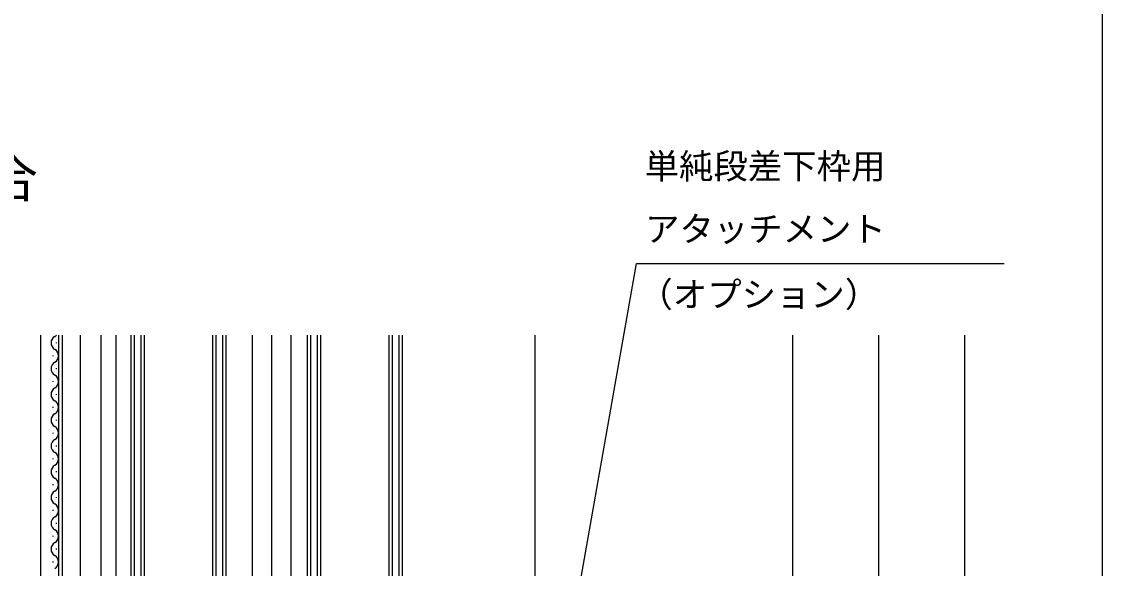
# Model space of a CAD drawing. Units: millimetres, scale not verified. Extents: x -525 to 525, y -783 to 778.
# Drawn here: x 273.6 to 525, y 119.2 to 246.5 of the extents above; entities that cross this region are included whole.
import ezdxf
from ezdxf.enums import TextEntityAlignment as Align

# ---------------------------------------------------------------- set-up
doc = ezdxf.new("R2010")
doc.units = ezdxf.units.MM
doc.header["$LTSCALE"] = 4
for name, color, linetype in [('0-1_USER1', 3, 'Continuous'), ('0-4_YKK_12', 2, 'Continuous'), ('0-7_YKK_D', 6, 'Continuous'), ('0-8_YKK_ZWAK', 7, 'Continuous')]:
    doc.layers.add(name, color=color, linetype=linetype)
doc.styles.add('ＭＳ ゴシック', font='')
doc.styles.get('ＭＳ ゴシック').set_extended_font_data('MS Gothic')

msp = doc.modelspace()

# ---------------------------------------------------------------- linework, layer by layer
at = {"layer": '0-4_YKK_12'}
for p, q in [((278, 173.55), (278, -6.2)), ((282.2, 173.55), (282.2, 38.8)), ((283, 173.55), (283, 38.8)), ((287.2, 173.55), (287.2, 38.8)), ((292, 173.55), (292, -6.2)), ((295.5, 173.55), (295.5, 11.8)), ((299.1, 51.8), (299.1, 173.55)), ((299.8, 173.55), (299.8, 51.8)), ((301.4, 51.8), (301.4, 173.55)), ((302.1, 173.55), (302.1, 51.8)), ((318.8, 173.55), (318.8, 51.8)), ((320.4, 51.8), (320.4, 173.55)), ((327.2, 173.55), (327.2, 37.419)), ((331.7, 173.55), (331.7, 11.8)), ((336.2, 173.55), (336.2, 11.8)), ((340.8, 173.55), (340.8, 51.8)), ((342.4, 51.8), (342.4, 173.55)), ((359.8, 173.55), (359.8, 51.8)), ((361.4, 51.8), (361.4, 173.55)), ((393, 173.55), (393, 44.8)), ((281.7, 171.649), (281.7, 171.849)), ((280.94, 168.649), (280.94, 168.849)), ((281.7, 165.649), (281.7, 165.849)), ((280.94, 162.649), (280.94, 162.849)), ((281.7, 159.649), (281.7, 159.849)), ((280.94, 156.649), (280.94, 156.849)), ((281.7, 153.649), (281.7, 153.849)), ((280.94, 150.649), (280.94, 150.849)), ((281.7, 147.649), (281.7, 147.849)), ((280.94, 144.649), (280.94, 144.849)), ((281.7, 141.649), (281.7, 141.849)), ((280.94, 138.649), (280.94, 138.849)), ((281.7, 135.649), (281.7, 135.849)), ((280.94, 132.649), (280.94, 132.849)), ((281.7, 129.649), (281.7, 129.849)), ((280.94, 126.649), (280.94, 126.849)), ((281.7, 123.649), (281.7, 123.849)), ((280.94, 120.649), (280.94, 120.849))]:
    msp.add_line(p, q, dxfattribs=at)
for points in [[(321.1, 173.55), (321.1, 51.8), (318.1, 51.8), (318.1, 173.55)], [(343.1, 173.55), (343.1, 51.8), (340.1, 51.8), (340.1, 173.55)], [(362.1, 173.55), (362.1, 51.8), (359.1, 51.8), (359.1, 173.55)]]:
    msp.add_lwpolyline(points, dxfattribs=at)
for centre, start, end in [((280.482, 174.749), 299.20254, 315.73533), ((282.158, 171.749), 119.20254, 240.79746), ((280.482, 168.749), 299.20254, 60.79746), ((282.158, 165.749), 119.20254, 240.79746), ((280.482, 162.749), 299.20254, 60.79746), ((282.158, 159.749), 119.20254, 240.79746), ((280.482, 156.749), 299.20254, 60.79746), ((282.158, 153.749), 119.20254, 240.79746), ((280.482, 150.749), 299.20254, 60.79746), ((282.158, 147.749), 119.20254, 240.79746), ((280.482, 144.749), 299.20254, 60.79746), ((282.158, 141.749), 119.20254, 240.79746), ((280.482, 138.749), 299.20254, 60.79746), ((282.158, 135.749), 119.20254, 240.79746), ((280.482, 132.749), 299.20254, 60.79746), ((282.158, 129.749), 119.20254, 240.79746), ((280.482, 126.749), 299.20254, 60.79746), ((282.158, 123.749), 119.20254, 240.79746), ((280.482, 120.749), 299.20254, 60.79746)]:
    msp.add_arc(centre, 1.718, start, end, dxfattribs=at)
at = {"layer": '0-7_YKK_D'}
for p, q in [((453, 28.3), (453, 173.55)), ((473, -1.7), (473, 173.55)), ((493, 13.3), (493, 173.55))]:
    msp.add_line(p, q, dxfattribs=at)
msp.add_lwpolyline([(386.225, 17.8), (386.668, 20.311), (416.623, 190.196), (502.136, 190.196)], dxfattribs=at)
at = {"layer": '0-8_YKK_ZWAK'}
msp.add_lwpolyline([(-525, -782.7), (525, -782.7), (525, 747.3)], dxfattribs=at)

# ---------------------------------------------------------------- texts
at = {"layer": '0-1_USER1', "style": 'ＭＳ ゴシック'}
msp.add_text('●単純段差下枠仕様の場合', height=8.798, dxfattribs=at).set_placement((133.364, 203.05), align=Align.BOTTOM_LEFT)
at = {"layer": '0-7_YKK_D', "style": 'ＭＳ ゴシック'}
for s, p in [('単純段差下枠用', (418.536, 208.199)), ('アタッチメント', (418.627, 193.593)), ('（オプション）', (417.081, 178.351))]:
    msp.add_text(s, height=5.865, dxfattribs=at).set_placement(p, align=Align.BOTTOM_LEFT)

doc.saveas('drawing.dxf')
